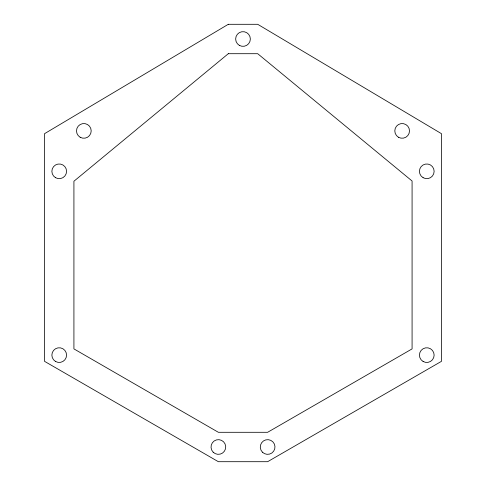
<?xml version="1.0" encoding="UTF-8"?>
<svg xmlns="http://www.w3.org/2000/svg" width="486" height="486" viewBox="0 0 486 486"><rect width="100%" height="100%" fill="white"/><g stroke="black" fill="none" stroke-linecap="round" stroke-linejoin="round"><path stroke-width="0.73" d="M228.299 53.703L73.921 181.235L73.921 348.893L218.372 432.297L267.628 432.297L412.079 348.893L412.079 181.005L257.702 53.703L228.299 53.703M228.299 24.3L44.518 133.693L44.518 361.323L218.372 461.7L267.628 461.7L441.482 361.323L441.482 133.693L257.702 24.3L228.299 24.3M55.544 361.475A7.351 7.351 0 0 0 66.57 355.108A7.351 7.351 0 0 0 55.544 348.741A7.351 7.351 0 0 0 55.544 361.475M423.106 361.475A7.351 7.351 0 0 0 434.132 355.108A7.351 7.351 0 0 0 423.106 348.741A7.351 7.351 0 0 0 423.106 361.475M262.428 452.193A7.351 7.351 0 0 0 274.73 448.9A7.351 7.351 0 0 0 265.727 439.897A7.351 7.351 0 0 0 262.428 452.193M213.178 452.193A7.351 7.351 0 0 0 225.474 448.9A7.351 7.351 0 0 0 216.47 439.897A7.351 7.351 0 0 0 213.178 452.193M80.172 137.259A7.351 7.351 0 0 0 91.198 130.892A7.351 7.351 0 0 0 80.172 124.525A7.351 7.351 0 0 0 80.172 137.259M398.477 137.259A7.351 7.351 0 0 0 409.504 130.892A7.351 7.351 0 0 0 398.477 124.525A7.351 7.351 0 0 0 398.477 137.259M239.325 45.368A7.351 7.351 0 0 0 250.351 39.002A7.351 7.351 0 0 0 239.325 32.635A7.351 7.351 0 0 0 239.325 45.368M423.106 177.694A7.351 7.351 0 0 0 434.132 171.327A7.351 7.351 0 0 0 423.106 164.961A7.351 7.351 0 0 0 423.106 177.694M55.544 177.694A7.351 7.351 0 0 0 66.57 171.327A7.351 7.351 0 0 0 55.544 164.961A7.351 7.351 0 0 0 55.544 177.694"/></g></svg>
